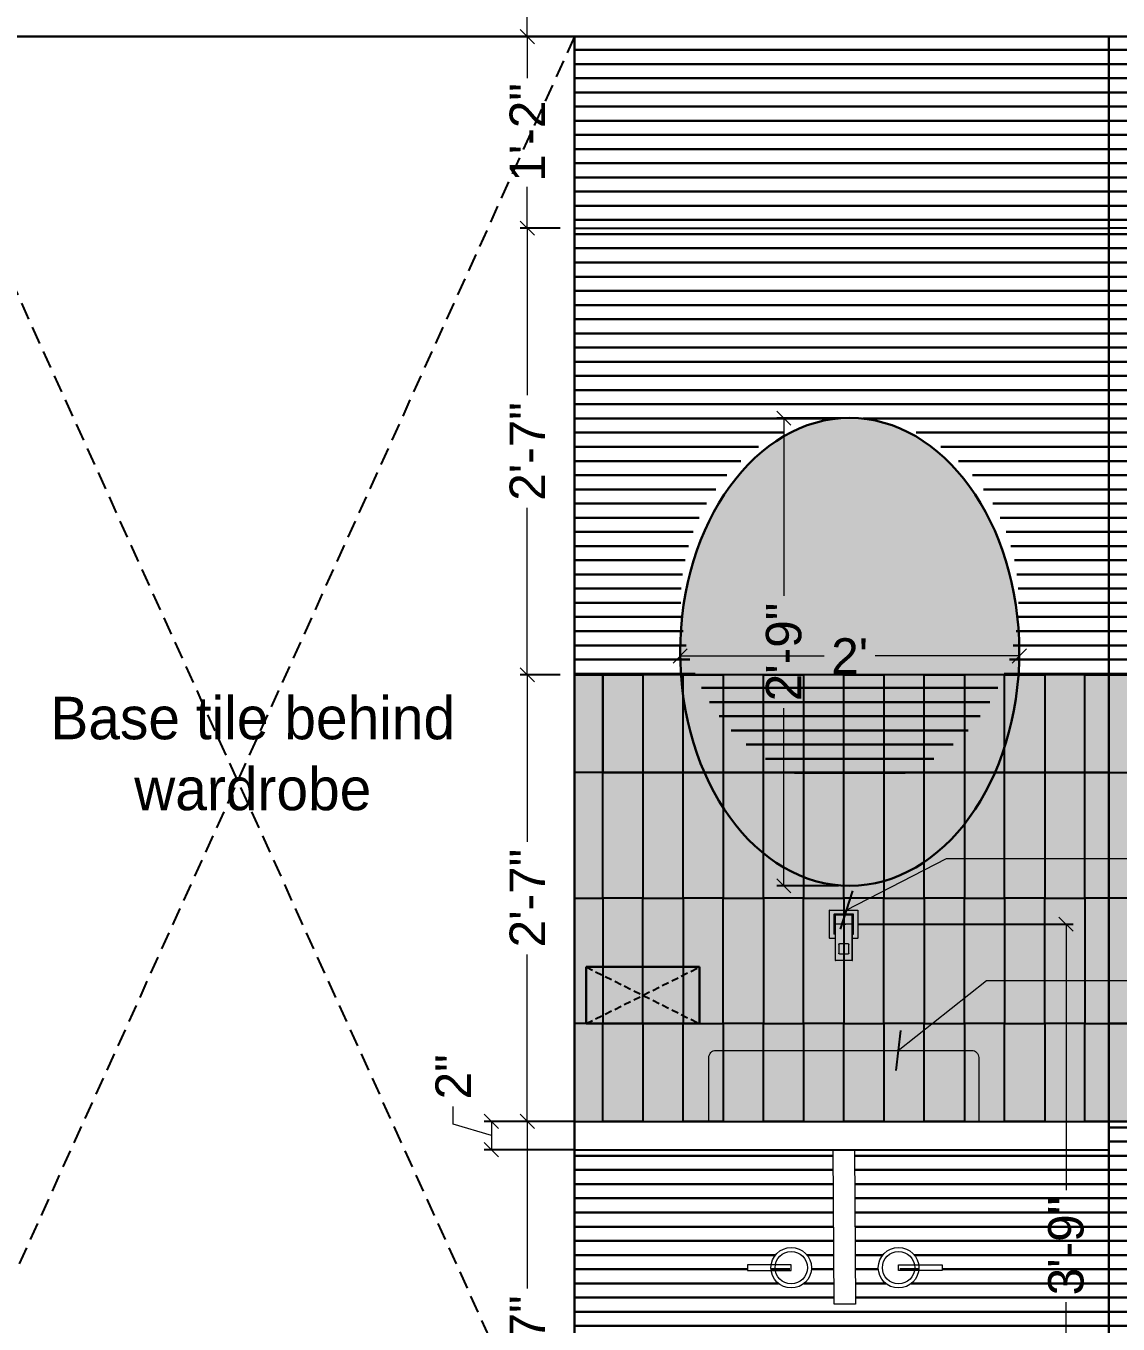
# Model space of a CAD drawing. Header units: millimetres. Extents: x 56222 to 3066687, y -650199 to -121287.
# Drawn here: x 148975.8 to 149052.9, y -182619.9 to -182528.3 of the extents above; entities that cross this region are included whole.
import ezdxf

# ---------------------------------------------------------------- set-up
doc = ezdxf.new("R2010")
doc.units = ezdxf.units.MM
doc.header["$MEASUREMENT"] = 0
doc.header["$PDMODE"] = 35
for name, pattern in [('ACAD_ISO02W100', [15, 12, -3]), ('DASHED', [0.75, 0.5, -0.25]), ('DASHED2', [0.375, 0.25, -0.125])]:
    doc.linetypes.add(name, pattern=pattern)
doc.layers.get('Defpoints').update_dxf_attribs({"color": 220})
doc.layers.add('AR HATCH-7', color=7, linetype='Continuous')
doc.layers.add('str coll', color=6, linetype='Continuous')
for name, color, linetype, lineweight in [('dim05', 1, 'Continuous', 13), ('FUR', 250, 'Continuous', 0), ('FURNITURE', 32, 'Continuous', 9), ('HACHA', 253, 'Continuous', 5), ('INT-MISCELLENOUS', 250, 'Continuous', 0), ('LABALLING', 1, 'Continuous', 25), ('UTILITY', 48, 'Continuous', 9), ('wall', 7, 'Continuous', 30), ('XX~SLAB ( BEAM )~ ( DIM )', 7, 'Continuous', 9), ('XX~STR BEAM', 5, 'ACAD_ISO02W100', 9)]:
    doc.layers.add(name, color=color, linetype=linetype, lineweight=lineweight)
doc.styles.add('Aerial', font='arial.ttf')
doc.styles.add('Arial', font='arial.ttf')
doc.styles.add('DATE', font='swissc.ttf', dxfattribs={"height": 6.75})
doc.styles.get("Standard").update_dxf_attribs({"font": 'arial.ttf', "height": 6})
doc.dimstyles.new('ISO-25', dxfattribs={"dimtxt": 2.5, "dimasz": 1, "dimexe": 0.5, "dimexo": 1, "dimtad": 0, "dimdec": 1, "dimlunit": 4, "dimtxsty": 'Standard', "dimblk": 'OBLIQUE', "dimcen": 2.5, "dimclrd": 1, "dimclre": 1, "dimclrt": 5, "dimadec": 0, "dimazin": 0, "dimtfac": 1, "dimtdec": 1, "dimtmove": 0, "dimatfit": 3, "dimfxl": 1, "dimlwd": -1, "dimarcsym": 0})
doc.dimstyles.new('NEW ', dxfattribs={"dimtxt": 3, "dimasz": 2, "dimexe": 1, "dimexo": 1, "dimgap": 0.089996, "dimtad": 0, "dimtoh": 1, "dimzin": 3, "dimdsep": 46, "dimlunit": 4, "dimtxsty": 'Aerial', "dimblk": 'OBLIQUE', "dimcen": 0.089996, "dimdle": 1, "dimclrd": 252, "dimclre": 252, "dimclrt": 7, "dimadec": 0, "dimazin": 1, "dimtfac": 1, "dimtdec": 0, "dimtofl": 0, "dimtmove": 1, "dimatfit": 3, "dimldrblk": 'OBLIQUE', "dimfxl": 1, "dimtolj": 1, "dimtzin": 0, "dimlwd": 5, "dimlwe": 5, "dimarcsym": 0})

# ---------------------------------------------------------------- blocks, each defined once
blk = doc.blocks.new('28')
at = {"layer": 'INT-MISCELLENOUS'}
for p, q in [((2733.9, 15158.2), (2733.9, 15225.2)), ((2734.4, 15225.7), (2801.4, 15225.7)), ((2801.9, 15225.2), (2801.9, 15158.2)), ((2744.3, 15214.9), (2744.3, 15168.6)), ((2744.3, 15213.6), (2744.3, 15169.9)), ((2744.5, 15213.6), (2744.5, 15169.9)), ((2791.1, 15215.4), (2744.8, 15215.4)), ((2746.2, 15213), (2745, 15190.5)), ((2745, 15190.5), (2745, 15169.3)), ((2789.8, 15215.3), (2746.1, 15215.3)), ((2789.8, 15215.1), (2746.1, 15215.1)), ((2746.2, 15213), (2747.5, 15211.6)), ((2789.1, 15213.5), (2746.7, 15213.5)), ((2747.5, 15211.6), (2747.5, 15104.8)), ((2787.9, 15191.7), (2747.9, 15191.7)), ((2762.9, 15191.7), (2772.9, 15191.7)), ((2767.9, 15211.7), (2767.9, 15171.7)), ((2788.3, 15211.6), (2789.6, 15213)), ((2788.3, 15104.8), (2788.3, 15211.6)), ((2790.9, 15190.5), (2789.6, 15213)), ((2790.9, 15169.3), (2790.9, 15190.5)), ((2791.3, 15169.9), (2791.3, 15213.6)), ((2791.5, 15169.9), (2791.5, 15213.6)), ((2791.6, 15168.6), (2791.6, 15214.9)), ((2745.5, 15168.8), (2745.5, 15168.8)), ((2745.5, 15168.8), (2747.3, 15168.8)), ((2746.1, 15168.3), (2747.3, 15168.3)), ((2746.1, 15168.1), (2747.3, 15168.1)), ((2747.3, 15166.5), (2747.3, 15104.8)), ((2788.5, 15104.8), (2788.5, 15166.5)), ((2788.6, 15168.8), (2790.4, 15168.8)), ((2788.6, 15168.3), (2789.8, 15168.3)), ((2788.6, 15168.1), (2791.1, 15168.1)), ((2788.6, 15168.1), (2789.8, 15168.1)), ((2790.4, 15168.8), (2790.4, 15168.8)), ((2747.3, 15157.7), (2734.4, 15157.7)), ((2755.7, 15142.8), (2755.7, 15122.3)), ((2778.2, 15144.8), (2757.7, 15144.8)), ((2780.2, 15122.3), (2780.2, 15142.8)), ((2801.4, 15157.7), (2788.5, 15157.7)), ((2748, 15104.3), (2747.8, 15104.3)), ((2787.8, 15104.3), (2748, 15104.3)), ((2757.7, 15120.3), (2778.2, 15120.3)), ((2788, 15104.3), (2787.8, 15104.3))]:
    blk.add_line(p, q, dxfattribs=at)
for centre, radius, start, end in [((2734.4, 15225.2), 0.5, 90, 180), ((2801.4, 15225.2), 0.5, 0, 90), ((2744.8, 15214.9), 0.5, 90, 180), ((2746.1, 15213.6), 1.75, 90, 180), ((2746.1, 15213.6), 1.54, 90, 180), ((2745.5, 15190.5), 0.5, 176.8709, 180.0001), ((2746.7, 15213), 0.5, 90, 176.8709), ((2789.1, 15213), 0.5, 3.1291, 90), ((2789.8, 15213.6), 1.75, 0, 90), ((2789.8, 15213.6), 1.54, 0, 90), ((2790.4, 15190.5), 0.5, 0, 3.1291), ((2791.1, 15214.9), 0.5, 0, 90), ((2746.1, 15169.9), 1.75, 180, 270), ((2744.8, 15168.6), 0.5, 180, 270), ((2746.1, 15169.9), 1.54, 180, 270), ((2745.5, 15169.3), 0.5, 180.0001, 270), ((2789.8, 15169.9), 1.75, 270, 0), ((2789.8, 15169.9), 1.54, 270, 0), ((2790.4, 15169.3), 0.5, 270, 359.9999), ((2791.1, 15168.6), 0.5, 270, 0), ((2734.4, 15158.2), 0.5, 180, 270), ((2801.4, 15158.2), 0.5, 270, 0), ((2747.8, 15104.8), 0.5, 180, 270), ((2788, 15104.8), 0.5, 270, 0)]:
    blk.add_arc(centre, radius, start, end, dxfattribs=at)
blk.add_ellipse((2788.9, 15166.5), major_axis=(0, -3.5), ratio=0.087489, start_param=4.267199, end_param=4.712542, dxfattribs=at)
for points, knots in [([(2747.3, 15169.3), (2747.3, 15169.3), (2747.3, 15169.2), (2747.3, 15168.8), (2747.3, 15168.3), (2747.3, 15167.5), (2747.3, 15166.8), (2747.3, 15166.5)], [0.1341546, 0.1341546, 0.1341546, 0.1341546, 0.2729105, 0.4084535, 0.5742392, 0.7712264, 1, 1, 1, 1]), ([(2788.6, 15167.9), (2788.6, 15167.9), (2788.6, 15168.2), (2788.6, 15168.6), (2788.6, 15169), (2788.7, 15169.3), (2788.7, 15169.4), (2788.7, 15169.5)], [0, 0, 0, 0, 0.01693, 0.2332864, 0.4356781, 0.6238469, 0.7791071, 0.7791071, 0.7791071, 0.7791071]), ([(2755.7, 15142.8), (2755.7, 15143.1), (2755.8, 15143.6), (2756.3, 15144.3), (2756.9, 15144.7), (2757.4, 15144.8), (2757.7, 15144.8)], [0, 0, 0, 0, 0.263778, 0.516477, 0.767899, 1, 1, 1, 1]), ([(2778.2, 15144.8), (2778.4, 15144.8), (2779, 15144.7), (2779.7, 15144.2), (2780.1, 15143.5), (2780.2, 15143), (2780.2, 15142.8)], [0, 0, 0, 0, 0.263778, 0.516477, 0.767899, 1, 1, 1, 1]), ([(2757.7, 15120.3), (2757.4, 15120.3), (2756.8, 15120.4), (2756.2, 15120.9), (2755.8, 15121.5), (2755.7, 15122.1), (2755.7, 15122.3)], [0, 0, 0, 0, 0.263778, 0.516477, 0.767899, 1, 1, 1, 1]), ([(2780.2, 15122.3), (2780.2, 15122), (2780.1, 15121.5), (2779.6, 15120.8), (2778.9, 15120.4), (2778.4, 15120.3), (2778.2, 15120.3)], [0, 0, 0, 0, 0.263778, 0.516477, 0.767899, 1, 1, 1, 1])]:
    blk.add_open_spline(points, degree=3, knots=knots, dxfattribs=at)
blk = doc.blocks.new('_Oblique')
at = {"layer": 'wall', "color": 0, "lineweight": -2}
blk.add_line((-0.5, -0.5), (0.5, 0.5), dxfattribs=at)
blk = doc.blocks.new('*D662')
at = {"layer": 'Defpoints', "color": 0, "lineweight": 25, "transparency": 16777216}
for p in [(149033.521, -182591.666), (149047.596, -182637.067), (149049.193, -182637.067)]:
    blk.add_point(p, dxfattribs=at)
at = {"layer": 'dim05', "color": 1, "linetype": 'Continuous', "lineweight": -2, "transparency": 16777216}
for p, q in [((149034.521, -182591.666), (149049.693, -182591.666)), ((149048.596, -182637.067), (149049.693, -182637.067))]:
    blk.add_line(p, q, dxfattribs=at)
at = {"layer": 'dim05', "color": 1, "linetype": 'Continuous', "transparency": 16777216}
for p, q in [((149049.193, -182591.666), (149049.193, -182610.419)), ((149049.193, -182637.067), (149049.193, -182618.313))]:
    blk.add_line(p, q, dxfattribs=at)
at = {"layer": 'dim05', "color": 1, "transparency": 16777216}
for p, rotation in [((149049.193, -182591.666), 90), ((149049.193, -182637.067), 270)]:
    blk.add_blockref('_Oblique', p, dxfattribs=dict(at, rotation=rotation))
at = {"layer": 'dim05', "color": 5, "lineweight": 25, "transparency": 16777216, "insert": (149049.193, -182614.366), "char_height": 2.5, "attachment_point": 5, "rotation": 90, "style": 'Arial'}
blk.add_mtext('3\'-9"', dxfattribs=at)
blk = doc.blocks.new('*D665')
at = {"layer": 'Defpoints', "color": 0, "lineweight": 25, "transparency": 16777216}
for p in [(149014.521, -182605.571), (149011.203, -182637.067), (149014.521, -182637.067)]:
    blk.add_point(p, dxfattribs=at)
at = {"layer": 'dim05', "color": 1, "linetype": 'Continuous', "lineweight": -2, "transparency": 16777216}
for p, q in [((149013.521, -182605.571), (149010.703, -182605.571)), ((149013.521, -182637.067), (149010.703, -182637.067))]:
    blk.add_line(p, q, dxfattribs=at)
at = {"layer": 'dim05', "color": 1, "linetype": 'Continuous', "transparency": 16777216}
for p, q in [((149011.203, -182605.571), (149011.203, -182617.35)), ((149011.203, -182637.067), (149011.203, -182625.288))]:
    blk.add_line(p, q, dxfattribs=at)
at = {"layer": 'dim05', "color": 1, "transparency": 16777216}
for p, rotation in [((149011.203, -182605.571), 90), ((149011.203, -182637.067), 270)]:
    blk.add_blockref('_Oblique', p, dxfattribs=dict(at, rotation=rotation))
at = {"layer": 'dim05', "color": 5, "lineweight": 25, "transparency": 16777216, "insert": (149011.203, -182621.319), "char_height": 2.5, "attachment_point": 5, "rotation": 90, "style": 'Arial'}
blk.add_mtext('2\'-7"', dxfattribs=at)
blk = doc.blocks.new('*D666')
at = {"layer": 'Defpoints', "color": 0, "lineweight": 25, "transparency": 16777216}
for p in [(149011.203, -182574.075), (149014.521, -182574.075), (149014.521, -182605.571)]:
    blk.add_point(p, dxfattribs=at)
at = {"layer": 'dim05', "color": 1, "linetype": 'Continuous', "lineweight": -2, "transparency": 16777216}
for p, q in [((149013.521, -182574.075), (149010.703, -182574.075)), ((149013.521, -182605.571), (149010.703, -182605.571))]:
    blk.add_line(p, q, dxfattribs=at)
at = {"layer": 'dim05', "color": 1, "linetype": 'Continuous', "transparency": 16777216}
for p, q in [((149011.203, -182574.075), (149011.203, -182585.854)), ((149011.203, -182605.571), (149011.203, -182593.792))]:
    blk.add_line(p, q, dxfattribs=at)
at = {"layer": 'dim05', "color": 1, "transparency": 16777216}
for p, rotation in [((149011.203, -182574.075), 90), ((149011.203, -182605.571), 270)]:
    blk.add_blockref('_Oblique', p, dxfattribs=dict(at, rotation=rotation))
at = {"layer": 'dim05', "color": 5, "lineweight": 25, "transparency": 16777216, "insert": (149011.203, -182589.823), "char_height": 2.5, "attachment_point": 5, "rotation": 90, "style": 'Arial'}
blk.add_mtext('2\'-7"', dxfattribs=at)
blk = doc.blocks.new('*D667')
at = {"layer": 'Defpoints', "color": 0, "lineweight": 25, "transparency": 16777216}
for p in [(149011.203, -182542.579), (149014.521, -182542.579), (149014.521, -182574.075)]:
    blk.add_point(p, dxfattribs=at)
at = {"layer": 'dim05', "color": 1, "linetype": 'Continuous', "lineweight": -2, "transparency": 16777216}
for p, q in [((149013.521, -182542.579), (149010.703, -182542.579)), ((149013.521, -182574.075), (149010.703, -182574.075))]:
    blk.add_line(p, q, dxfattribs=at)
at = {"layer": 'dim05', "color": 1, "linetype": 'Continuous', "transparency": 16777216}
for p, q in [((149011.203, -182542.579), (149011.203, -182554.358)), ((149011.203, -182574.075), (149011.203, -182562.296))]:
    blk.add_line(p, q, dxfattribs=at)
at = {"layer": 'dim05', "color": 1, "transparency": 16777216}
for p, rotation in [((149011.203, -182542.579), 90), ((149011.203, -182574.075), 270)]:
    blk.add_blockref('_Oblique', p, dxfattribs=dict(at, rotation=rotation))
at = {"layer": 'dim05', "color": 5, "lineweight": 25, "transparency": 16777216, "insert": (149011.203, -182558.327), "char_height": 2.5, "attachment_point": 5, "rotation": 90, "style": 'Arial'}
blk.add_mtext('2\'-7"', dxfattribs=at)
blk = doc.blocks.new('*D668')
at = {"layer": 'Defpoints', "color": 0, "lineweight": 25, "transparency": 16777216}
for p in [(149011.203, -182529.067), (149014.521, -182529.067), (149014.521, -182542.579)]:
    blk.add_point(p, dxfattribs=at)
at = {"layer": 'dim05', "color": 1, "linetype": 'Continuous', "lineweight": -2, "transparency": 16777216}
for p, q in [((149013.521, -182529.067), (149010.703, -182529.067)), ((149013.521, -182542.579), (149010.703, -182542.579))]:
    blk.add_line(p, q, dxfattribs=at)
at = {"layer": 'dim05', "color": 1, "linetype": 'Continuous', "transparency": 16777216}
for p, q in [((149011.203, -182529.067), (149011.203, -182531.992)), ((149011.203, -182542.579), (149011.203, -182539.653))]:
    blk.add_line(p, q, dxfattribs=at)
at = {"layer": 'dim05', "color": 1, "transparency": 16777216}
for p, rotation in [((149011.203, -182529.067), 90), ((149011.203, -182542.579), 270)]:
    blk.add_blockref('_Oblique', p, dxfattribs=dict(at, rotation=rotation))
at = {"layer": 'dim05', "color": 5, "lineweight": 25, "transparency": 16777216, "insert": (149011.203, -182535.823), "char_height": 2.5, "attachment_point": 5, "rotation": 90, "style": 'Arial'}
blk.add_mtext('1\'-2"', dxfattribs=at)
blk = doc.blocks.new('*D699')
at = {"layer": 'Defpoints', "color": 0, "lineweight": 25, "transparency": 16777216}
for p in [(149015.519, -182605.571), (149008.667, -182607.571), (149015.519, -182607.571)]:
    blk.add_point(p, dxfattribs=at)
at = {"layer": 'dim05', "color": 1, "linetype": 'Continuous', "transparency": 16777216}
for p, q in [((149005.974, -182605.763), (149005.974, -182604.513)), ((149008.667, -182606.571), (149005.974, -182605.763)), ((149008.667, -182605.571), (149008.667, -182607.571))]:
    blk.add_line(p, q, dxfattribs=at)
at = {"layer": 'dim05', "color": 1, "linetype": 'Continuous', "lineweight": -2, "transparency": 16777216}
for p, q in [((149014.519, -182605.571), (149008.167, -182605.571)), ((149014.519, -182607.571), (149008.167, -182607.571))]:
    blk.add_line(p, q, dxfattribs=at)
at = {"layer": 'dim05', "color": 1, "transparency": 16777216}
for p, rotation in [((149008.667, -182605.571), 90), ((149008.667, -182607.571), 270)]:
    blk.add_blockref('_Oblique', p, dxfattribs=dict(at, rotation=rotation))
at = {"layer": 'dim05', "color": 5, "lineweight": 25, "transparency": 16777216, "insert": (149005.974, -182602.43), "char_height": 2.5, "attachment_point": 5, "rotation": 90, "style": 'Arial'}
blk.add_mtext('2"', dxfattribs=at)
blk = doc.blocks.new('*D700')
at = {"layer": 'Defpoints', "color": 0, "lineweight": 25, "transparency": 16777216}
for p in [(149007.42, -182516.067), (149008.269, -182529.067), (149011.203, -182529.067)]:
    blk.add_point(p, dxfattribs=at)
at = {"layer": 'dim05', "color": 1, "linetype": 'Continuous', "lineweight": -2, "transparency": 16777216}
for p, q in [((149008.42, -182516.067), (149011.703, -182516.067)), ((149009.269, -182529.067), (149011.703, -182529.067))]:
    blk.add_line(p, q, dxfattribs=at)
at = {"layer": 'dim05', "color": 1, "linetype": 'Continuous', "transparency": 16777216}
for p, q in [((149011.203, -182516.067), (149011.203, -182518.736)), ((149011.203, -182529.067), (149011.203, -182526.397))]:
    blk.add_line(p, q, dxfattribs=at)
at = {"layer": 'dim05', "color": 1, "transparency": 16777216}
for p, rotation in [((149011.203, -182516.067), 90), ((149011.203, -182529.067), 270)]:
    blk.add_blockref('_Oblique', p, dxfattribs=dict(at, rotation=rotation))
at = {"layer": 'dim05', "color": 5, "lineweight": 25, "transparency": 16777216, "insert": (149011.203, -182522.567), "char_height": 2.5, "attachment_point": 5, "rotation": 90, "style": 'Arial'}
blk.add_mtext('1\'-1"', dxfattribs=at)
blk = doc.blocks.new('*D1272')
at = {"layer": 'Defpoints', "color": 0, "lineweight": 25, "transparency": 16777216}
for p in [(149034.471, -182555.978), (149029.293, -182588.958), (149034.153, -182588.958)]:
    blk.add_point(p, dxfattribs=at)
at = {"layer": 'dim05', "color": 1, "linetype": 'Continuous', "lineweight": -2, "transparency": 16777216}
for p, q in [((149033.471, -182555.978), (149028.793, -182555.978)), ((149033.153, -182588.958), (149028.793, -182588.958))]:
    blk.add_line(p, q, dxfattribs=at)
at = {"layer": 'dim05', "color": 1, "linetype": 'Continuous', "transparency": 16777216}
for p, q in [((149029.293, -182555.978), (149029.293, -182568.499)), ((149029.293, -182588.958), (149029.293, -182576.437))]:
    blk.add_line(p, q, dxfattribs=at)
at = {"layer": 'dim05', "color": 1, "transparency": 16777216}
for p, rotation in [((149029.293, -182555.978), 90), ((149029.293, -182588.958), 270)]:
    blk.add_blockref('_Oblique', p, dxfattribs=dict(at, rotation=rotation))
at = {"layer": 'dim05', "color": 5, "lineweight": 25, "transparency": 16777216, "insert": (149029.293, -182572.468), "char_height": 2.5, "attachment_point": 5, "rotation": 90, "style": 'Arial'}
blk.add_mtext('2\'-9"', dxfattribs=at)
blk = doc.blocks.new('*D1274')
at = {"layer": 'Defpoints', "color": 0, "lineweight": 25, "transparency": 16777216}
for p in [(149045.895, -182572.749), (149021.98, -182573.961), (149045.895, -182573.992)]:
    blk.add_point(p, dxfattribs=at)
at = {"layer": 'dim05', "color": 1, "linetype": 'Continuous', "lineweight": -2, "transparency": 16777216}
for p, q in [((149021.98, -182572.961), (149021.98, -182572.249)), ((149045.895, -182572.992), (149045.895, -182572.249))]:
    blk.add_line(p, q, dxfattribs=at)
at = {"layer": 'dim05', "color": 1, "linetype": 'Continuous', "transparency": 16777216}
for p, q in [((149021.98, -182572.749), (149032.141, -182572.749)), ((149045.895, -182572.749), (149035.734, -182572.749))]:
    blk.add_line(p, q, dxfattribs=at)
at = {"layer": 'dim05', "color": 1, "transparency": 16777216, "rotation": 180}
blk.add_blockref('_Oblique', (149021.98, -182572.749), dxfattribs=at)
at = {"layer": 'dim05', "color": 1, "transparency": 16777216}
blk.add_blockref('_Oblique', (149045.895, -182572.749), dxfattribs=at)
at = {"layer": 'dim05', "color": 5, "lineweight": 25, "transparency": 16777216, "insert": (149033.937, -182572.749), "char_height": 2.5, "attachment_point": 5, "style": 'Arial'}
blk.add_mtext("2'", dxfattribs=at)

msp = doc.modelspace()

# ---------------------------------------------------------------- hatches: boundary and pattern name
at = {"layer": 'AR HATCH-7', "linetype": 'Continuous', "lineweight": 25}
h = msp.add_hatch(color=1, dxfattribs=at)
h.dxf.hatch_style = 1
h.set_gradient(color1=(199, 200, 202), color2=(199, 200, 202), name='INVSPHERICAL')
edge = h.paths.add_edge_path()
edge.add_ellipse((149033.937, -182572.461), major_axis=(0, 16.5), ratio=0.724701, start_angle=0, end_angle=360)
at = {"layer": 'XX~SLAB ( BEAM )~ ( DIM )', "lineweight": 30, "true_color": 0xdeceba, "transparency": 33554493}
h = msp.add_hatch(dxfattribs=at)
h.set_pattern_fill('_USER', color=254, pattern_type=0)
h.set_pattern_definition([(0, (0, 0), (0, 1), [])])
h.paths.add_polyline_path([(149052.203, -182607.571), (149034.276, -182607.571), (149034.354, -182618.454), (149032.843, -182618.454), (149032.765, -182607.571), (149014.521, -182607.571), (149014.521, -182637.067), (149052.203, -182637.067)])
edge = h.paths.add_edge_path(flags=16)
edge.add_arc((149037.383, -182615.89), 1.429, 8.24332, 180, ccw=False)
edge.add_line((149038.797, -182615.685), (149040.459, -182615.685))
edge.add_line((149040.459, -182615.685), (149040.459, -182616.095))
edge.add_line((149040.459, -182616.095), (149038.797, -182616.095))
edge.add_arc((149037.383, -182615.89), 1.429, 180, 351.75668, ccw=False)
edge = h.paths.add_edge_path(flags=0)
edge.add_arc((149037.383, -182615.89), 1.143, 0, 360)
edge = h.paths.add_edge_path(flags=16)
edge.add_line((149028.4, -182616.095), (149026.738, -182616.095))
edge.add_line((149026.738, -182616.095), (149026.738, -182615.685))
edge.add_line((149026.738, -182615.685), (149028.4, -182615.685))
edge.add_arc((149029.814, -182615.89), 1.429, 0, 171.75668, ccw=False)
edge.add_arc((149029.814, -182615.89), 1.429, -171.75668, 0, ccw=False)
edge = h.paths.add_edge_path(flags=0)
edge.add_arc((149029.814, -182615.89), 1.143, 0, 360)
edge = h.paths.add_edge_path()
edge.add_line((149094.521, -182605.571), (149078.769, -182605.571))
edge.add_line((149078.769, -182605.571), (149078.769, -182607.378))
edge.add_line((149078.769, -182607.378), (149077.702, -182607.378))
edge.add_line((149077.702, -182607.378), (149077.651, -182608.474))
edge.add_arc((149077.526, -182608.474), 0.125, -90, 0, ccw=False)
edge.add_line((149077.526, -182608.599), (149076.378, -182608.599))
edge.add_arc((149076.378, -182608.474), 0.125, 185.34883, 270, ccw=False)
edge.add_line((149076.254, -182608.486), (149076.202, -182607.378))
edge.add_line((149076.202, -182607.378), (149072.702, -182607.378))
edge.add_line((149072.702, -182607.378), (149072.651, -182608.474))
edge.add_arc((149072.526, -182608.474), 0.125, -90, 0, ccw=False)
edge.add_line((149072.526, -182608.599), (149071.378, -182608.599))
edge.add_arc((149071.378, -182608.474), 0.125, 185.34883, 270, ccw=False)
edge.add_line((149071.254, -182608.486), (149071.202, -182607.378))
edge.add_line((149071.202, -182607.378), (149069.704, -182607.378))
edge.add_line((149069.704, -182607.378), (149069.704, -182605.571))
edge.add_line((149069.704, -182605.571), (149052.203, -182605.571))
edge.add_line((149052.203, -182605.571), (149052.203, -182637.067))
edge.add_line((149052.203, -182637.067), (149094.521, -182637.067))
edge.add_line((149094.521, -182637.067), (149094.521, -182605.571))
h.paths.add_polyline_path([(149094.521, -182542.579), (149052.203, -182542.579), (149052.203, -182574.075), (149094.521, -182574.075)])
h.paths.add_polyline_path([(149052.203, -182542.579), (149014.521, -182542.579), (149014.521, -182574.075), (149016.517, -182574.075), (149019.351, -182574.075), (149022.185, -182574.075), (149025.019, -182574.075), (149027.853, -182574.075), (149030.687, -182574.075), (149033.521, -182574.075), (149036.355, -182574.075), (149039.189, -182574.075), (149042.023, -182574.075), (149044.857, -182574.075), (149047.691, -182574.075), (149050.525, -182574.075), (149052.203, -182574.075)])
h.paths.add_polyline_path([(149094.521, -182529.067), (149052.203, -182529.067), (149052.203, -182542.579), (149094.521, -182542.579)])
h.paths.add_polyline_path([(149052.203, -182529.067), (149014.521, -182529.067), (149014.521, -182542.579), (149052.203, -182542.579)])
edge = h.paths.add_edge_path()
edge.add_ellipse((149033.937, -182568.834), major_axis=(0, 12.873), ratio=0.924452, start_angle=0, end_angle=360)
at = {"layer": 'XX~SLAB ( BEAM )~ ( DIM )', "linetype": 'DASHED2', "lineweight": 25, "true_color": 0x7d5120, "transparency": 33554562}
h = msp.add_hatch(color=27, dxfattribs=at)
h.dxf.hatch_style = 1
h.paths.add_polyline_path([(149016.517, -182574.075), (149014.521, -182574.075), (149014.521, -182580.965), (149016.517, -182580.965)])
h.paths.add_polyline_path([(149019.351, -182574.075), (149016.517, -182574.075), (149016.517, -182580.965), (149019.351, -182580.965)])
h.paths.add_polyline_path([(149022.185, -182574.075), (149019.351, -182574.075), (149019.351, -182580.965), (149022.185, -182580.965)])
h.paths.add_polyline_path([(149025.019, -182574.075), (149022.185, -182574.075), (149022.185, -182580.965), (149025.019, -182580.965)])
h.paths.add_polyline_path([(149027.853, -182574.075), (149025.019, -182574.075), (149025.019, -182580.965), (149027.853, -182580.965)])
h.paths.add_polyline_path([(149030.687, -182574.075), (149027.853, -182574.075), (149027.853, -182580.965), (149030.687, -182580.965)])
h.paths.add_polyline_path([(149094.521, -182574.075), (149089.824, -182574.075), (149089.824, -182580.965), (149089.824, -182589.823), (149089.824, -182598.681), (149089.824, -182605.571), (149094.521, -182605.571)])
h.paths.add_polyline_path([(149089.824, -182580.965), (149086.99, -182580.965), (149086.99, -182589.823), (149089.824, -182589.823)])
h.paths.add_polyline_path([(149086.99, -182580.965), (149084.156, -182580.965), (149084.156, -182589.823), (149086.99, -182589.823)])
h.paths.add_polyline_path([(149089.824, -182589.823), (149086.99, -182589.823), (149086.99, -182598.681), (149089.824, -182598.681)])
h.paths.add_polyline_path([(149089.824, -182574.075), (149086.99, -182574.075), (149086.99, -182580.965), (149089.824, -182580.965)])
h.paths.add_polyline_path([(149086.99, -182574.075), (149084.156, -182574.075), (149084.156, -182580.965), (149086.99, -182580.965)])
h.paths.add_polyline_path([(149084.156, -182574.075), (149081.322, -182574.075), (149081.322, -182580.965), (149084.156, -182580.965)])
h.paths.add_polyline_path([(149081.322, -182574.075), (149078.488, -182574.075), (149078.488, -182580.965), (149081.322, -182580.965)])
h.paths.add_polyline_path([(149078.488, -182574.075), (149075.654, -182574.075), (149075.654, -182580.965), (149078.488, -182580.965)])
h.paths.add_polyline_path([(149084.156, -182580.965), (149081.322, -182580.965), (149081.322, -182589.823), (149084.156, -182589.823)])
h.paths.add_polyline_path([(149052.521, -182580.965), (149050.525, -182580.965), (149050.525, -182574.075), (149052.521, -182574.075)])
h.paths.add_polyline_path([(149033.521, -182574.075), (149030.687, -182574.075), (149030.687, -182580.965), (149033.521, -182580.965)])
h.paths.add_polyline_path([(149039.189, -182574.075), (149042.023, -182574.075), (149042.023, -182580.965), (149039.189, -182580.965)])
h.paths.add_polyline_path([(149044.857, -182574.075), (149042.023, -182574.075), (149042.023, -182580.965), (149044.857, -182580.965)])
h.paths.add_polyline_path([(149039.189, -182574.075), (149036.355, -182574.075), (149036.355, -182580.965), (149039.189, -182580.965)])
h.paths.add_polyline_path([(149033.521, -182574.075), (149036.355, -182574.075), (149036.355, -182580.965), (149033.521, -182580.965)])
h.paths.add_polyline_path([(149050.525, -182574.075), (149047.691, -182574.075), (149047.691, -182580.965), (149050.525, -182580.965)])
h.paths.add_polyline_path([(149044.857, -182574.075), (149047.691, -182574.075), (149047.691, -182580.965), (149044.857, -182580.965)])
h.paths.add_polyline_path([(149072.82, -182574.075), (149075.654, -182574.075), (149075.654, -182580.965), (149072.82, -182580.965)])
h.paths.add_polyline_path([(149067.152, -182574.075), (149064.318, -182574.075), (149064.318, -182580.965), (149067.152, -182580.965)])
h.paths.add_polyline_path([(149061.484, -182574.075), (149064.318, -182574.075), (149064.318, -182580.965), (149061.484, -182580.965)])
h.paths.add_polyline_path([(149067.152, -182574.075), (149069.986, -182574.075), (149069.986, -182580.965), (149067.152, -182580.965)])
h.paths.add_polyline_path([(149072.82, -182574.075), (149069.986, -182574.075), (149069.986, -182580.965), (149072.82, -182580.965)])
h.paths.add_polyline_path([(149055.816, -182574.075), (149058.65, -182574.075), (149058.65, -182580.965), (149055.816, -182580.965)])
h.paths.add_polyline_path([(149061.484, -182574.075), (149058.65, -182574.075), (149058.65, -182580.965), (149061.484, -182580.965)])
h.paths.add_polyline_path([(149055.816, -182574.075), (149052.521, -182574.075), (149052.521, -182580.965), (149055.816, -182580.965)])
h.paths.add_polyline_path([(149078.488, -182589.823), (149081.322, -182589.823), (149081.322, -182580.965), (149078.488, -182580.965)])
h.paths.add_polyline_path([(149078.488, -182589.823), (149075.654, -182589.823), (149075.654, -182580.965), (149078.488, -182580.965)])
h.paths.add_polyline_path([(149072.82, -182589.823), (149075.654, -182589.823), (149075.654, -182580.965), (149072.82, -182580.965)])
h.paths.add_polyline_path([(149067.152, -182589.823), (149064.318, -182589.823), (149064.318, -182580.965), (149067.152, -182580.965)])
h.paths.add_polyline_path([(149061.484, -182589.823), (149064.318, -182589.823), (149064.318, -182580.965), (149061.484, -182580.965)])
h.paths.add_polyline_path([(149067.152, -182589.823), (149069.986, -182589.823), (149069.986, -182580.965), (149067.152, -182580.965)])
h.paths.add_polyline_path([(149072.82, -182589.823), (149069.986, -182589.823), (149069.986, -182580.965), (149072.82, -182580.965)])
h.paths.add_polyline_path([(149055.816, -182589.823), (149058.65, -182589.823), (149058.65, -182580.965), (149055.816, -182580.965)])
h.paths.add_polyline_path([(149061.484, -182589.823), (149058.65, -182589.823), (149058.65, -182580.965), (149061.484, -182580.965)])
h.paths.add_polyline_path([(149055.816, -182589.823), (149052.521, -182589.823), (149052.521, -182580.965), (149055.816, -182580.965)])
h.paths.add_polyline_path([(149052.521, -182589.823), (149050.525, -182589.823), (149050.525, -182580.965), (149052.521, -182580.965)])
h.paths.add_polyline_path([(149047.691, -182589.823), (149050.525, -182589.823), (149050.525, -182580.965), (149047.691, -182580.965)])
h.paths.add_polyline_path([(149042.023, -182589.823), (149044.857, -182589.823), (149044.857, -182580.965), (149042.023, -182580.965)])
h.paths.add_polyline_path([(149047.691, -182589.823), (149044.857, -182589.823), (149044.857, -182580.965), (149047.691, -182580.965)])
h.paths.add_polyline_path([(149042.023, -182589.823), (149039.189, -182589.823), (149039.189, -182580.965), (149042.023, -182580.965)])
h.paths.add_polyline_path([(149036.355, -182589.823), (149039.189, -182589.823), (149039.189, -182580.965), (149036.355, -182580.965)])
h.paths.add_polyline_path([(149030.687, -182589.823), (149027.853, -182589.823), (149027.853, -182580.965), (149030.687, -182580.965)])
h.paths.add_polyline_path([(149025.019, -182589.823), (149027.853, -182589.823), (149027.853, -182580.965), (149025.019, -182580.965)])
h.paths.add_polyline_path([(149030.687, -182589.823), (149033.521, -182589.823), (149033.521, -182580.965), (149030.687, -182580.965)])
h.paths.add_polyline_path([(149036.355, -182589.823), (149033.521, -182589.823), (149033.521, -182580.965), (149036.355, -182580.965)])
h.paths.add_polyline_path([(149019.351, -182589.823), (149022.185, -182589.823), (149022.185, -182580.965), (149019.351, -182580.965)])
h.paths.add_polyline_path([(149025.019, -182589.823), (149022.185, -182589.823), (149022.185, -182580.965), (149025.019, -182580.965)])
h.paths.add_polyline_path([(149019.351, -182589.823), (149016.517, -182589.823), (149016.517, -182580.965), (149019.351, -182580.965)])
h.paths.add_polyline_path([(149014.521, -182589.823), (149016.517, -182589.823), (149016.517, -182580.965), (149014.521, -182580.965)])
h.paths.add_polyline_path([(149084.156, -182589.823), (149086.99, -182589.823), (149086.99, -182598.681), (149084.156, -182598.681)])
h.paths.add_polyline_path([(149078.488, -182589.823), (149081.322, -182589.823), (149081.322, -182598.681), (149078.488, -182598.681)])
h.paths.add_polyline_path([(149084.156, -182589.823), (149081.322, -182589.823), (149081.322, -182598.681), (149084.156, -182598.681)])
h.paths.add_polyline_path([(149078.488, -182589.823), (149075.654, -182589.823), (149075.654, -182598.681), (149078.488, -182598.681)])
h.paths.add_polyline_path([(149072.82, -182589.823), (149075.654, -182589.823), (149075.654, -182598.681), (149072.82, -182598.681)])
h.paths.add_polyline_path([(149067.152, -182589.823), (149064.318, -182589.823), (149064.318, -182598.681), (149067.152, -182598.681)])
h.paths.add_polyline_path([(149061.484, -182589.823), (149064.318, -182589.823), (149064.318, -182598.681), (149061.484, -182598.681)])
h.paths.add_polyline_path([(149067.152, -182589.823), (149069.986, -182589.823), (149069.986, -182598.681), (149067.152, -182598.681)])
h.paths.add_polyline_path([(149072.82, -182589.823), (149069.986, -182589.823), (149069.986, -182598.681), (149072.82, -182598.681)])
h.paths.add_polyline_path([(149055.816, -182589.823), (149058.65, -182589.823), (149058.65, -182598.681), (149055.816, -182598.681)])
h.paths.add_polyline_path([(149061.484, -182589.823), (149058.65, -182589.823), (149058.65, -182598.681), (149061.484, -182598.681)])
h.paths.add_polyline_path([(149055.816, -182589.823), (149052.521, -182589.823), (149052.521, -182598.681), (149055.816, -182598.681)])
h.paths.add_polyline_path([(149052.521, -182589.823), (149050.525, -182589.823), (149050.525, -182598.681), (149052.521, -182598.681)])
h.paths.add_polyline_path([(149047.691, -182589.823), (149050.525, -182589.823), (149050.525, -182598.681), (149047.691, -182598.681)])
h.paths.add_polyline_path([(149042.023, -182589.823), (149044.857, -182589.823), (149044.857, -182598.681), (149042.023, -182598.681)])
h.paths.add_polyline_path([(149047.691, -182589.823), (149044.857, -182589.823), (149044.857, -182598.681), (149047.691, -182598.681)])
h.paths.add_polyline_path([(149042.023, -182589.823), (149039.189, -182589.823), (149039.189, -182598.681), (149042.023, -182598.681)])
h.paths.add_polyline_path([(149036.355, -182589.823), (149039.189, -182589.823), (149039.189, -182598.681), (149036.355, -182598.681)])
h.paths.add_polyline_path([(149030.687, -182589.823), (149027.853, -182589.823), (149027.853, -182598.681), (149030.687, -182598.681)])
h.paths.add_polyline_path([(149025.019, -182589.823), (149027.853, -182589.823), (149027.853, -182598.681), (149025.019, -182598.681)])
h.paths.add_polyline_path([(149030.687, -182589.823), (149033.521, -182589.823), (149033.521, -182598.681), (149030.687, -182598.681)])
h.paths.add_polyline_path([(149036.355, -182589.823), (149033.521, -182589.823), (149033.521, -182598.681), (149036.355, -182598.681)])
h.paths.add_polyline_path([(149019.351, -182589.823), (149022.185, -182589.823), (149022.185, -182598.681), (149019.351, -182598.681)])
h.paths.add_polyline_path([(149025.019, -182589.823), (149022.185, -182589.823), (149022.185, -182598.681), (149025.019, -182598.681)])
h.paths.add_polyline_path([(149019.351, -182589.823), (149016.517, -182589.823), (149016.517, -182598.681), (149019.351, -182598.681)])
h.paths.add_polyline_path([(149014.521, -182589.823), (149016.517, -182589.823), (149016.517, -182598.681), (149014.521, -182598.681)])
h.paths.add_polyline_path([(149086.99, -182605.571), (149089.824, -182605.571), (149089.824, -182598.681), (149086.99, -182598.681)])
h.paths.add_polyline_path([(149081.322, -182605.571), (149084.156, -182605.571), (149084.156, -182598.681), (149081.322, -182598.681)])
h.paths.add_polyline_path([(149086.99, -182605.571), (149084.156, -182605.571), (149084.156, -182598.681), (149086.99, -182598.681)])
h.paths.add_polyline_path([(149081.322, -182605.571), (149078.488, -182605.571), (149078.488, -182598.681), (149081.322, -182598.681)])
h.paths.add_polyline_path([(149075.654, -182605.571), (149078.488, -182605.571), (149078.488, -182598.681), (149075.654, -182598.681)])
h.paths.add_polyline_path([(149069.986, -182605.571), (149067.152, -182605.571), (149067.152, -182598.681), (149069.986, -182598.681)])
h.paths.add_polyline_path([(149069.986, -182605.571), (149072.82, -182605.571), (149072.82, -182598.681), (149069.986, -182598.681)])
h.paths.add_polyline_path([(149075.654, -182605.571), (149072.82, -182605.571), (149072.82, -182598.681), (149075.654, -182598.681)])
h.paths.add_polyline_path([(149064.318, -182605.571), (149067.152, -182605.571), (149067.152, -182598.681), (149064.318, -182598.681)])
h.paths.add_polyline_path([(149058.65, -182605.571), (149061.484, -182605.571), (149061.484, -182598.681), (149058.65, -182598.681)])
h.paths.add_polyline_path([(149064.318, -182605.571), (149061.484, -182605.571), (149061.484, -182598.681), (149064.318, -182598.681)])
h.paths.add_polyline_path([(149058.65, -182605.571), (149055.816, -182605.571), (149055.816, -182598.681), (149058.65, -182598.681)])
h.paths.add_polyline_path([(149052.521, -182605.571), (149055.816, -182605.571), (149055.816, -182598.681), (149052.521, -182598.681)])
h.paths.add_polyline_path([(149052.521, -182605.571), (149050.525, -182605.571), (149050.525, -182598.681), (149052.521, -182598.681)])
h.paths.add_polyline_path([(149047.691, -182605.571), (149050.525, -182605.571), (149050.525, -182598.681), (149047.691, -182598.681)])
h.paths.add_polyline_path([(149042.023, -182605.571), (149044.857, -182605.571), (149044.857, -182598.681), (149042.023, -182598.681)])
h.paths.add_polyline_path([(149047.691, -182605.571), (149044.857, -182605.571), (149044.857, -182598.681), (149047.691, -182598.681)])
h.paths.add_polyline_path([(149042.023, -182605.571), (149039.189, -182605.571), (149039.189, -182598.681), (149042.023, -182598.681)])
h.paths.add_polyline_path([(149036.355, -182605.571), (149039.189, -182605.571), (149039.189, -182598.681), (149036.355, -182598.681)])
h.paths.add_polyline_path([(149030.687, -182605.571), (149027.853, -182605.571), (149027.853, -182598.681), (149030.687, -182598.681)])
h.paths.add_polyline_path([(149030.687, -182605.571), (149033.521, -182605.571), (149033.521, -182598.681), (149030.687, -182598.681)])
h.paths.add_polyline_path([(149036.355, -182605.571), (149033.521, -182605.571), (149033.521, -182598.681), (149036.355, -182598.681)])
h.paths.add_polyline_path([(149025.019, -182605.571), (149027.853, -182605.571), (149027.853, -182598.681), (149025.019, -182598.681)])
h.paths.add_polyline_path([(149019.351, -182605.571), (149022.185, -182605.571), (149022.185, -182598.681), (149019.351, -182598.681)])
h.paths.add_polyline_path([(149025.019, -182605.571), (149022.185, -182605.571), (149022.185, -182598.681), (149025.019, -182598.681)])
h.paths.add_polyline_path([(149019.351, -182605.571), (149016.517, -182605.571), (149016.517, -182598.681), (149019.351, -182598.681)])
h.paths.add_polyline_path([(149014.521, -182605.571), (149016.517, -182605.571), (149016.517, -182598.681), (149014.521, -182598.681)])
at = {"layer": 'XX~SLAB ( BEAM )~ ( DIM )', "lineweight": 30, "true_color": 0xece4df, "transparency": 33554687}
h = msp.add_hatch(color=254, dxfattribs=at)
h.dxf.hatch_style = 1
h.paths.add_polyline_path([(149043.035, -182601.077, 0.414214), (149042.535, -182600.577), (149024.502, -182600.577, 0.414214), (149024.002, -182601.077), (149024.002, -182605.578), (149043.035, -182605.578)])

# ---------------------------------------------------------------- linework, layer by layer
at = {"color": 6, "lineweight": 30}
msp.add_line((149094.521, -182529.067), (148967.021, -182529.067), dxfattribs=at)
at = {"layer": 'FURNITURE', "lineweight": 30}
msp.add_line((149014.521, -182637.067), (149014.521, -182529.067), dxfattribs=at)
at = {"layer": 'FURNITURE'}
msp.add_lwpolyline([(149014.521, -182605.571), (149052.203, -182605.571), (149052.203, -182607.571), (149014.521, -182607.571)], close=True, dxfattribs=at)
at = {"layer": 'HACHA', "color": 5, "lineweight": 30}
msp.add_line((149052.203, -182636.571), (149052.203, -182529.067), dxfattribs=at)
at = {"layer": 'str coll', "color": 252, "lineweight": 5, "true_color": 0x939598}
for points in [[(149032.765, -182607.571), (149034.276, -182607.571), (149034.354, -182618.454), (149032.843, -182618.454)], [(149029.814, -182615.685), (149026.738, -182615.685), (149026.738, -182616.095), (149029.814, -182616.095)], [(149037.383, -182615.685), (149040.459, -182615.685), (149040.459, -182616.095), (149037.383, -182616.095)]]:
    msp.add_lwpolyline(points, close=True, dxfattribs=at)
for centre, radius in [((149029.814, -182615.89), 1.429), ((149029.814, -182615.89), 1.143), ((149037.383, -182615.89), 1.429), ((149037.383, -182615.89), 1.143)]:
    msp.add_circle(centre, radius, dxfattribs=at)
at = {"layer": 'UTILITY', "ltscale": 3}
msp.add_lwpolyline([(149043.037, -182605.571), (149024.004, -182605.571), (149024.004, -182601.069, -0.414214), (149024.504, -182600.569), (149042.537, -182600.569, -0.414214), (149043.037, -182601.069)], format="xyb", close=True, dxfattribs=at)
at = {"layer": 'wall', "color": 18, "lineweight": 25, "true_color": 0x000000}
for p, q in [((149014.521, -182605.571), (149052.521, -182605.571)), ((149014.521, -182607.571), (149052.203, -182607.571))]:
    msp.add_line(p, q, dxfattribs=at)
at = {"layer": 'XX~SLAB ( BEAM )~ ( DIM )', "color": 27, "linetype": 'DASHED2', "lineweight": 25, "ltscale": 5, "true_color": 0x7d5120}
for p, q in [((149014.521, -182529.067), (148967.021, -182634.067)), ((148967.021, -182529.067), (149014.521, -182634.067))]:
    msp.add_line(p, q, dxfattribs=at)
at = {"layer": 'XX~SLAB ( BEAM )~ ( DIM )', "color": 242, "linetype": 'DASHED', "lineweight": 25, "true_color": 0xcd2027}
for p, q in [((149015.351, -182594.681), (149023.351, -182598.681)), ((149015.351, -182598.681), (149023.351, -182594.681))]:
    msp.add_line(p, q, dxfattribs=at)
at = {"layer": 'XX~SLAB ( BEAM )~ ( DIM )', "color": 27, "lineweight": 25, "true_color": 0x7d5120}
for points in [[(149052.521, -182529.067), (149014.521, -182529.067), (149014.521, -182542.579), (149052.203, -182542.579), (149052.203, -182529.067)], [(149052.521, -182529.067), (149094.521, -182529.067), (149094.521, -182542.579), (149052.203, -182542.579), (149052.203, -182529.067)], [(149094.521, -182637.067), (149094.521, -182605.571), (149052.203, -182605.571), (149052.203, -182636.571)]]:
    msp.add_lwpolyline(points, dxfattribs=at)
for points in [[(149052.203, -182542.579), (149052.203, -182574.075), (149014.521, -182574.075), (149014.521, -182542.579)], [(149052.203, -182542.579), (149052.203, -182574.075), (149094.521, -182574.075), (149094.521, -182542.579)], [(149052.203, -182605.571), (149052.203, -182574.075), (149014.521, -182574.075), (149014.521, -182605.571)], [(149014.521, -182574.075), (149016.517, -182574.075), (149016.517, -182580.965), (149014.521, -182580.965)], [(149016.517, -182574.075), (149019.351, -182574.075), (149019.351, -182580.965), (149016.517, -182580.965)], [(149022.185, -182574.075), (149019.351, -182574.075), (149019.351, -182580.965), (149022.185, -182580.965)], [(149022.185, -182574.075), (149025.019, -182574.075), (149025.019, -182580.965), (149022.185, -182580.965)], [(149027.853, -182574.075), (149025.019, -182574.075), (149025.019, -182580.965), (149027.853, -182580.965)], [(149027.853, -182574.075), (149030.687, -182574.075), (149030.687, -182580.965), (149027.853, -182580.965)], [(149033.521, -182574.075), (149030.687, -182574.075), (149030.687, -182580.965), (149033.521, -182580.965)], [(149033.521, -182574.075), (149036.355, -182574.075), (149036.355, -182580.965), (149033.521, -182580.965)], [(149039.189, -182574.075), (149036.355, -182574.075), (149036.355, -182580.965), (149039.189, -182580.965)], [(149039.189, -182574.075), (149042.023, -182574.075), (149042.023, -182580.965), (149039.189, -182580.965)], [(149044.857, -182574.075), (149042.023, -182574.075), (149042.023, -182580.965), (149044.857, -182580.965)], [(149044.857, -182574.075), (149047.691, -182574.075), (149047.691, -182580.965), (149044.857, -182580.965)], [(149050.525, -182574.075), (149047.691, -182574.075), (149047.691, -182580.965), (149050.525, -182580.965)], [(149052.203, -182580.965), (149050.525, -182580.965), (149050.525, -182574.075), (149052.203, -182574.075)], [(149052.203, -182605.571), (149052.203, -182574.075), (149094.521, -182574.075), (149094.521, -182605.571)], [(149055.816, -182574.075), (149052.203, -182574.075), (149052.203, -182580.965), (149055.816, -182580.965)], [(149014.521, -182589.823), (149016.517, -182589.823), (149016.517, -182580.965), (149014.521, -182580.965)], [(149019.351, -182589.823), (149016.517, -182589.823), (149016.517, -182580.965), (149019.351, -182580.965)], [(149019.351, -182589.823), (149022.185, -182589.823), (149022.185, -182580.965), (149019.351, -182580.965)], [(149025.019, -182589.823), (149022.185, -182589.823), (149022.185, -182580.965), (149025.019, -182580.965)], [(149025.019, -182589.823), (149027.853, -182589.823), (149027.853, -182580.965), (149025.019, -182580.965)], [(149030.687, -182589.823), (149027.853, -182589.823), (149027.853, -182580.965), (149030.687, -182580.965)], [(149030.687, -182589.823), (149033.521, -182589.823), (149033.521, -182580.965), (149030.687, -182580.965)], [(149036.355, -182589.823), (149033.521, -182589.823), (149033.521, -182580.965), (149036.355, -182580.965)], [(149036.355, -182589.823), (149039.189, -182589.823), (149039.189, -182580.965), (149036.355, -182580.965)], [(149042.023, -182589.823), (149039.189, -182589.823), (149039.189, -182580.965), (149042.023, -182580.965)], [(149042.023, -182589.823), (149044.857, -182589.823), (149044.857, -182580.965), (149042.023, -182580.965)], [(149047.691, -182589.823), (149044.857, -182589.823), (149044.857, -182580.965), (149047.691, -182580.965)], [(149047.691, -182589.823), (149050.525, -182589.823), (149050.525, -182580.965), (149047.691, -182580.965)], [(149052.203, -182589.823), (149050.525, -182589.823), (149050.525, -182580.965), (149052.203, -182580.965)], [(149055.816, -182589.823), (149052.203, -182589.823), (149052.203, -182580.965), (149055.816, -182580.965)], [(149014.521, -182589.823), (149016.517, -182589.823), (149016.517, -182598.681), (149014.521, -182598.681)], [(149019.351, -182589.823), (149016.517, -182589.823), (149016.517, -182598.681), (149019.351, -182598.681)], [(149019.351, -182589.823), (149022.185, -182589.823), (149022.185, -182598.681), (149019.351, -182598.681)], [(149025.019, -182589.823), (149022.185, -182589.823), (149022.185, -182598.681), (149025.019, -182598.681)], [(149025.019, -182589.823), (149027.853, -182589.823), (149027.853, -182598.681), (149025.019, -182598.681)], [(149030.687, -182589.823), (149027.853, -182589.823), (149027.853, -182598.681), (149030.687, -182598.681)], [(149030.687, -182589.823), (149033.521, -182589.823), (149033.521, -182598.681), (149030.687, -182598.681)], [(149036.355, -182589.823), (149033.521, -182589.823), (149033.521, -182598.681), (149036.355, -182598.681)], [(149036.355, -182589.823), (149039.189, -182589.823), (149039.189, -182598.681), (149036.355, -182598.681)], [(149042.023, -182589.823), (149039.189, -182589.823), (149039.189, -182598.681), (149042.023, -182598.681)], [(149042.023, -182589.823), (149044.857, -182589.823), (149044.857, -182598.681), (149042.023, -182598.681)], [(149047.691, -182589.823), (149044.857, -182589.823), (149044.857, -182598.681), (149047.691, -182598.681)], [(149047.691, -182589.823), (149050.525, -182589.823), (149050.525, -182598.681), (149047.691, -182598.681)], [(149052.203, -182589.823), (149050.525, -182589.823), (149050.525, -182598.681), (149052.203, -182598.681)], [(149055.816, -182589.823), (149052.203, -182589.823), (149052.203, -182598.681), (149055.816, -182598.681)], [(149014.521, -182605.571), (149016.517, -182605.571), (149016.517, -182598.681), (149014.521, -182598.681)], [(149019.351, -182605.571), (149016.517, -182605.571), (149016.517, -182598.681), (149019.351, -182598.681)], [(149019.351, -182605.571), (149022.185, -182605.571), (149022.185, -182598.681), (149019.351, -182598.681)], [(149025.019, -182605.571), (149022.185, -182605.571), (149022.185, -182598.681), (149025.019, -182598.681)], [(149025.019, -182605.571), (149027.853, -182605.571), (149027.853, -182598.681), (149025.019, -182598.681)], [(149030.687, -182605.571), (149027.853, -182605.571), (149027.853, -182598.681), (149030.687, -182598.681)], [(149030.687, -182605.571), (149033.521, -182605.571), (149033.521, -182598.681), (149030.687, -182598.681)], [(149036.355, -182605.571), (149033.521, -182605.571), (149033.521, -182598.681), (149036.355, -182598.681)], [(149036.355, -182605.571), (149039.189, -182605.571), (149039.189, -182598.681), (149036.355, -182598.681)], [(149042.023, -182605.571), (149039.189, -182605.571), (149039.189, -182598.681), (149042.023, -182598.681)], [(149042.023, -182605.571), (149044.857, -182605.571), (149044.857, -182598.681), (149042.023, -182598.681)], [(149047.691, -182605.571), (149044.857, -182605.571), (149044.857, -182598.681), (149047.691, -182598.681)], [(149047.691, -182605.571), (149050.525, -182605.571), (149050.525, -182598.681), (149047.691, -182598.681)], [(149052.203, -182605.571), (149050.525, -182605.571), (149050.525, -182598.681), (149052.203, -182598.681)], [(149052.203, -182605.571), (149055.816, -182605.571), (149055.816, -182598.681), (149052.203, -182598.681)]]:
    msp.add_lwpolyline(points, close=True, dxfattribs=at)
at = {"layer": 'XX~SLAB ( BEAM )~ ( DIM )', "color": 27, "lineweight": 30, "true_color": 0x7d5120}
msp.add_ellipse((149033.937, -182572.461), major_axis=(0, 16.5), ratio=0.724701, dxfattribs=at)
at = {"layer": 'XX~STR BEAM', "lineweight": 30}
msp.add_lwpolyline([(149015.351, -182598.681), (149015.351, -182594.681), (149023.351, -182594.681), (149023.351, -182598.681)], close=True, dxfattribs=at)

# ---------------------------------------------------------------- block references
at = {"layer": 'INT-MISCELLENOUS', "xscale": 0.02941176470588059, "yscale": 0.02941176470588059, "zscale": 0.02941176470588059}
msp.add_blockref('28', (148952.111, -183038.481), dxfattribs=at)

# ---------------------------------------------------------------- texts
at = {"layer": 'FUR', "lineweight": 20, "insert": (148972.478, -182575.625), "char_height": 3, "attachment_point": 1, "style": 'DATE'}
msp.add_mtext_dynamic_manual_height_columns('\\pxqc;{\\fCentury Gothic|b0|i0|c0|p34;Base tile behind wardrobe}', width=38.72533, gutter_width=1, heights=[0], dxfattribs=at)

# ---------------------------------------------------------------- dimensions: what is measured, and where the dimension line sits
at = {"layer": 'dim05', "color": 27, "lineweight": 25, "true_color": 0x7d5120}
for base, p1, p2, picture, middle in [((149011.203, -182529.067), (149007.42, -182516.067), (149008.269, -182529.067), '*D700', (149011.203, -182522.567)), ((149011.203, -182529.067), (149014.521, -182542.579), (149014.521, -182529.067), '*D668', (149011.203, -182535.823)), ((149011.203, -182542.579), (149014.521, -182574.075), (149014.521, -182542.579), '*D667', (149011.203, -182558.327)), ((149029.293, -182588.958), (149034.471, -182555.978), (149034.153, -182588.958), '*D1272', (149029.293, -182572.468)), ((149011.203, -182574.075), (149014.521, -182605.571), (149014.521, -182574.075), '*D666', (149011.203, -182589.823)), ((149049.193, -182637.067), (149033.521, -182591.666), (149047.596, -182637.067), '*D662', (149049.193, -182614.366)), ((149008.667, -182607.571), (149015.519, -182605.571), (149015.519, -182607.571), '*D699', (149005.974, -182603.888)), ((149011.203, -182637.067), (149014.521, -182605.571), (149014.521, -182637.067), '*D665', (149011.203, -182621.319))]:
    dim = msp.add_linear_dim(base=base, p1=p1, p2=p2, angle=90, dimstyle='ISO-25', override={"dimdec": 0, "dimtxsty": 'Arial', "dimtmove": 1}, dxfattribs=at)
    dim.commit()
    dim.dimension.update_dxf_attribs({"geometry": picture, "text_midpoint": middle})
dim = msp.add_linear_dim(base=(149045.895, -182572.749), p1=(149021.98, -182573.961), p2=(149045.895, -182573.992), dimstyle='ISO-25', override={"dimdec": 0, "dimtxsty": 'Arial', "dimtmove": 1}, dxfattribs=at)
dim.commit()
dim.dimension.update_dxf_attribs({"geometry": '*D1274', "text_midpoint": (149033.937, -182572.749)})

# ---------------------------------------------------------------- leaders
at = {"layer": 'LABALLING', "lineweight": 5, "ltscale": 2}
for points in [[(149033.692, -182590.666), (149040.77, -182587.037), (149103.783, -182587.037)], [(149037.362, -182600.569), (149043.576, -182595.625), (149103.783, -182595.625)]]:
    msp.add_leader(points, dimstyle='NEW ', override={"dimexe": 7, "dimexo": 7, "dimclrd": 1, "dimfxl": 200, "dimfxlon": 1, "dimarcsym": 2}, dxfattribs=at)

doc.saveas('drawing.dxf')
